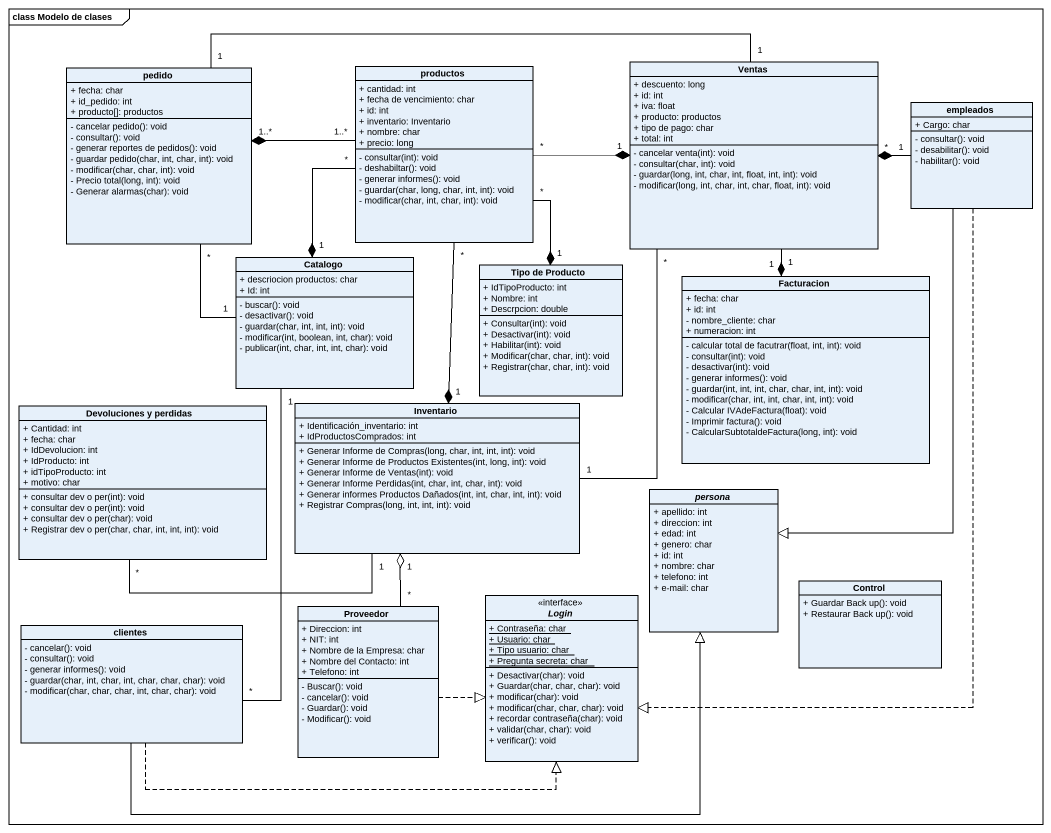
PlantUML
@startuml
mainframe class Modelo de clases
hide circle
hide empty members
skinparam classAttributeIconSize 0
class pedido {
  + fecha: char
  + id_pedido: int
  + producto[]: productos
  - cancelar pedido(): void
  - consultar(): void
  - generar reportes de pedidos(): void
  - guardar pedido(char, int, char, int): void
  - modificar(char, char, int): void
  - Precio total(long, int): void
  - Generar alarmas(char): void
}
class productos {
  + cantidad: int
  + fecha de vencimiento: char
  + id: int
  + inventario: Inventario
  + nombre: char
  + precio: long
  - consultar(int): void
  - deshabiltar(): void
  - generar informes(): void
  - guardar(char, long, char, int, int): void
  - modificar(char, int, char, int): void
}
class Ventas {
  + descuento: long
  + id: int
  + iva: float
  + producto: productos
  + tipo de pago: char
  + total: int
  - cancelar venta(int): void
  - consultar(char, int): void
  - guardar(long, int, char, int, float, int, int): void
  - modificar(long, int, char, int, char, float, int): void
}
class empleados {
  + Cargo: char
  - consultar(): void
  - desabilitar(): void
  - habilitar(): void
}
class Catalogo {
  + descriocion productos: char
  + Id: int
  - buscar(): void
  - desactivar(): void
  - guardar(char, int, int, int): void
  - modificar(int, boolean, int, char): void
  - publicar(int, char, int, int, char): void
}
class "Tipo de Producto" as Tipo_de_Producto {
  + IdTipoProducto: int
  + Nombre: int
  + Descrpcion: double
  + Consultar(int): void
  + Desactivar(int): void
  + Habilitar(int): void
  + Modificar(char, char, int): void
  + Registrar(char, char, int): void
}
class Facturacion {
  + fecha: char
  + id: int
  - nombre_cliente: char
  + numeracion: int
  - calcular total de facutrar(float, int, int): void
  - consultar(int): void
  - desactivar(int): void
  - generar informes(): void
  - guardar(int, int, int, char, char, int, int): void
  - modificar(char, int, int, char, int, int): void
  - Calcular IVAdeFactura(float): void
  - Imprimir factura(): void
  - CalcularSubtotaldeFactura(long, int): void
}
class "Devoluciones y perdidas" as Devoluciones_y_perdidas {
  + Cantidad: int
  + fecha: char
  + IdDevolucion: int
  + IdProducto: int
  + idTipoProducto: int
  + motivo: char
  + consultar dev o per(int): void
  + consultar dev o per(int): void
  + consultar dev o per(char): void
  + Registrar dev o per(char, char, int, int, int): void
}
class Inventario {
  + Identificación_inventario: int
  + IdProductosComprados: int
  + Generar Informe de Compras(long, char, int, int, int): void
  + Generar Informe de Productos Existentes(int, long, int): void
  + Generar Informe de Ventas(int): void
  + Generar Informe Perdidas(int, char, int, char, int): void
  + Generar informes Productos Dañados(int, int, char, int, int): void
  + Registrar Compras(long, int, int, int): void
}
abstract class persona {
  + apellido: int
  + direccion: int
  + edad: int
  + genero: char
  + id: int
  + nombre: char
  + telefono: int
  + e-mail: char
}
class Proveedor {
  + Direccion: int
  + NIT: int
  + Nombre de la Empresa: char
  + Nombre del Contacto: int
  + Telefono: int
  - Buscar(): void
  - cancelar(): void
  - Guardar(): void
  - Modificar(): void
}
interface Login <<interface>> {
  {static} + Contraseña: char
  {static} + Usuario: char
  {static} + Tipo usuario: char
  {static} + Pregunta secreta: char
  + Desactivar(char): void
  + Guardar(char, char, char): void
  + modificar(char): void
  + modificar(char, char, char): void
  + recordar contraseña(char): void
  + validar(char, char): void
  + verificar(): void
}
class "Control" as Control_ {
  + Guardar Back up(): void
  + Restaurar Back up(): void
}
class clientes {
  - cancelar(): void
  - consultar(): void
  - generar informes(): void
  - guardar(char, int, char, int, char, char, char): void
  - modificar(char, char, char, int, char, char): void
}
pedido "*" -- "1" Catalogo
productos "1..*" -left-* "1..*" pedido
productos "*" -right-* "1" Ventas
productos "*" --* "1" Catalogo
productos "*" --* "1" Tipo_de_Producto
productos "*" --* "1" Inventario
Ventas "1" -left- "1" pedido
Ventas "1" --* "1" Facturacion
empleados "1" -left-* "*" Ventas
empleados --|> persona
empleados ..|> Login
Devoluciones_y_perdidas "*" -right- "1" Inventario
Inventario "1" -up- "*" Ventas
Proveedor "*" -up-o "1" Inventario
Proveedor .right.|> Login
clientes "*" -up- "1" Catalogo
clientes -right-|> persona
clientes .right.|> Login
@enduml
